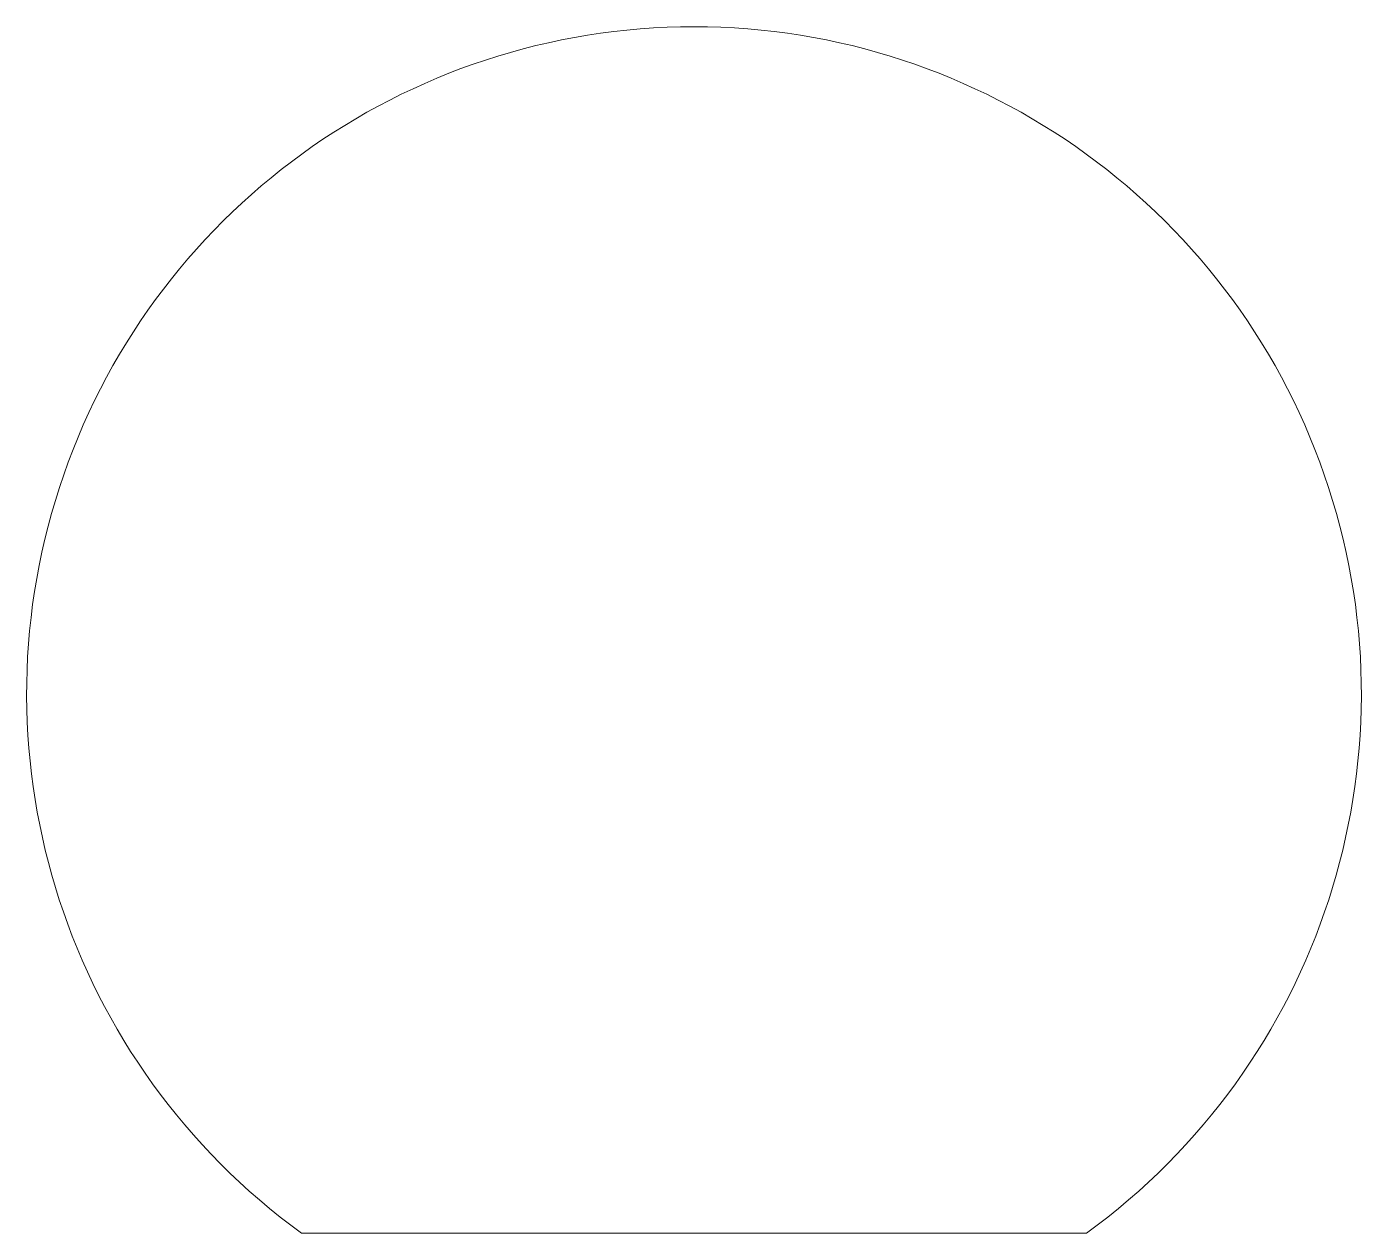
# Model space of a CAD drawing. Extents: x 117.4 to 185.4, y 99.9 to 161.4.
import ezdxf

# ---------------------------------------------------------------- set-up
doc = ezdxf.new("R2010")
doc.units = 0
doc.header["$MEASUREMENT"] = 0
doc.layers.get('0').update_dxf_attribs({"true_color": 0xffffff})

msp = doc.modelspace()

# ---------------------------------------------------------------- linework, layer by layer
at = {"color": 18, "linetype": 'Continuous', "lineweight": 0, "true_color": 0x000000}
msp.add_line((131.44, 99.9194), (171.427, 99.9194), dxfattribs=at)
msp.add_arc((151.434, 127.419), 34, 306.0189, 233.981, dxfattribs=at)

doc.saveas('drawing.dxf')
